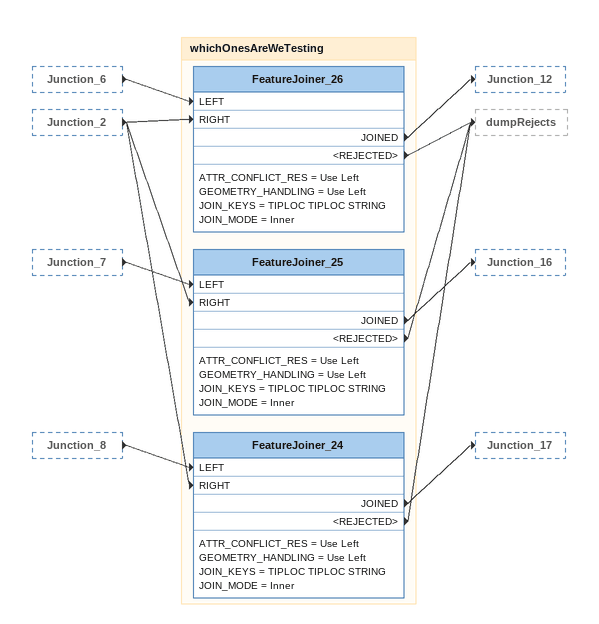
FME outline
Junction_6 [outside]
    -> FeatureJoiner_26 [LEFT]
Junction_2 [outside]
    -> FeatureJoiner_24 [RIGHT]
    -> FeatureJoiner_25 [RIGHT]
    -> FeatureJoiner_26 [RIGHT]
Junction_7 [outside]
    -> FeatureJoiner_25 [LEFT]
Junction_8 [outside]
    -> FeatureJoiner_24 [LEFT]

Bookmark: whichOnesAreWeTesting
FeatureJoiner_26
    ATTR_CONFLICT_RES = Use Left
    GEOMETRY_HANDLING = Use Left
    JOIN_KEYS = TIPLOC TIPLOC STRING
    JOIN_MODE = Inner
    JOINED -> Junction_12
    <REJECTED> -> dumpRejects
FeatureJoiner_25
    ATTR_CONFLICT_RES = Use Left
    GEOMETRY_HANDLING = Use Left
    JOIN_KEYS = TIPLOC TIPLOC STRING
    JOIN_MODE = Inner
    JOINED -> Junction_16
    <REJECTED> -> dumpRejects
FeatureJoiner_24
    ATTR_CONFLICT_RES = Use Left
    GEOMETRY_HANDLING = Use Left
    JOIN_KEYS = TIPLOC TIPLOC STRING
    JOIN_MODE = Inner
    JOINED -> Junction_17
    <REJECTED> -> dumpRejects
